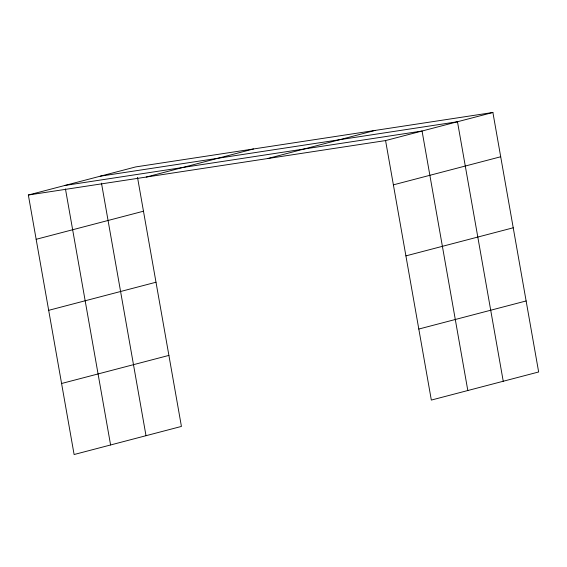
<?xml version="1.0" encoding="UTF-8"?>
<svg xmlns="http://www.w3.org/2000/svg" width="567" height="567" viewBox="0 0 567 567"><rect width="100%" height="100%" fill="white"/><g stroke="black" fill="none" stroke-linecap="round" stroke-linejoin="round"><path stroke-width="0.85" d="M137.505 177.343L181.426 426.427L74.107 454.521L28.35 195.02L135.669 166.925L492.893 112.479L538.65 371.98L431.331 400.075L385.574 140.573L492.893 112.479M146.236 177.053L253.548 148.958M267.695 158.54L375.007 130.445M36.16 239.302L143.472 211.208M393.385 184.856L500.704 156.761M48.684 310.326L155.996 282.231M405.908 255.88L513.227 227.785M61.583 383.498L168.902 355.403M418.807 329.051L526.126 300.957M100.253 176.195L457.477 121.749L503.234 381.251M64.836 185.466L422.061 131.02L467.818 390.521M28.35 195.02L385.574 140.573M101.479 183.141L146.01 435.697M65.453 188.939L110.593 444.967"/></g></svg>
